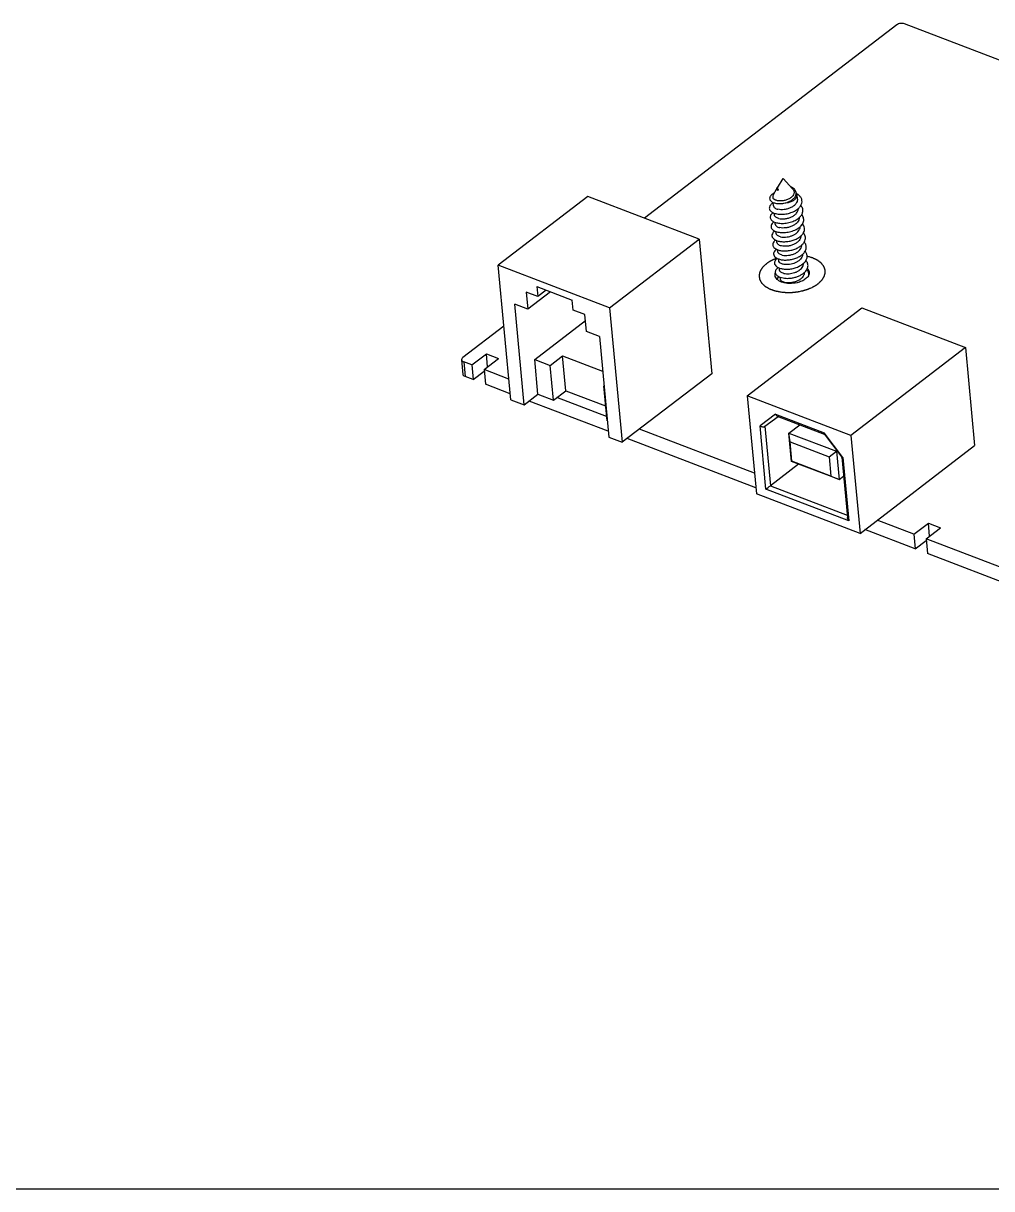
# Model space of a CAD drawing. Header units: millimetres. Extents: x 0 to 420, y 0 to 297.
# Drawn here: x 146.2 to 189.9, y 0 to 52.6 of the extents above; entities that cross this region are included whole.
import ezdxf

# ---------------------------------------------------------------- set-up
doc = ezdxf.new("R2010")
doc.units = ezdxf.units.MM
doc.header["$LTSCALE"] = 23.1
doc.layers.get('0').update_dxf_attribs({"linetype": 'CONTINUOUS'})
doc.layers.add('02___PRT_ALL_AXES', color=7, linetype='CONTINUOUS')

msp = doc.modelspace()

# ---------------------------------------------------------------- linework, layer by layer
at = {"color": 7, "linetype": 'Continuous'}
for p, q in [((185.641, 52.564), (174.255, 43.831)), ((192.323, 50.182), (185.991, 52.609)), ((171.693, 44.812), (167.652, 41.712)), ((176.72, 42.886), (171.693, 44.812)), ((180.3, 45.13), (180.268, 45.101)), ((180.268, 45.101), (180.286, 45.097)), ((180.286, 45.097), (180.3, 45.13)), ((172.678, 39.786), (176.72, 42.886)), ((176.72, 42.886), (177.288, 36.81)), ((168.219, 35.636), (167.652, 41.712)), ((172.678, 39.786), (167.652, 41.712)), ((180.324, 41.187), (180.323, 41.186)), ((169.395, 40.745), (169.438, 40.29)), ((169.395, 40.745), (170.993, 40.133)), ((169.819, 40.583), (169.438, 40.29)), ((168.912, 40.492), (168.983, 39.727)), ((169.438, 40.29), (168.912, 40.492)), ((170.005, 40.511), (168.983, 39.727)), ((171.035, 39.678), (170.993, 40.133)), ((168.823, 35.405), (168.398, 39.951)), ((168.983, 39.727), (168.398, 39.951)), ((171.561, 39.476), (171.035, 39.678)), ((171.633, 38.712), (171.561, 39.476)), ((172.678, 39.786), (173.246, 33.71)), ((178.892, 35.81), (184.066, 39.779)), ((184.066, 39.779), (188.742, 37.987)), ((167.908, 38.962), (166.054, 37.539)), ((169.298, 37.453), (171.586, 39.208)), ((172.217, 38.488), (171.633, 38.712)), ((172.217, 38.488), (172.642, 33.941)), ((188.742, 37.987), (183.569, 34.018)), ((188.742, 37.987), (189.155, 33.564)), ((166, 37.441), (166.061, 36.78)), ((166.463, 37.203), (167.116, 37.704)), ((167.009, 36.994), (167.662, 37.495)), ((167.171, 37.119), (167.116, 37.704)), ((167.116, 37.704), (167.662, 37.495)), ((169.445, 35.882), (169.298, 37.453)), ((169.298, 37.453), (170, 37.184)), ((170, 37.184), (170.559, 37.613)), ((170.706, 36.042), (170.559, 37.613)), ((170.559, 37.613), (172.364, 36.922)), ((166.093, 37.345), (166.155, 36.684)), ((166.463, 37.203), (166.093, 37.345)), ((166.463, 37.203), (166.525, 36.542)), ((166.525, 36.542), (167.016, 36.919)), ((167.009, 36.994), (167.071, 36.333)), ((168.132, 36.564), (167.009, 36.994)), ((170.146, 35.613), (170, 37.184)), ((166.525, 36.542), (166.155, 36.684)), ((168.194, 35.902), (167.071, 36.333)), ((177.288, 36.81), (173.246, 33.71)), ((168.823, 35.405), (169.445, 35.882)), ((169.445, 35.882), (170.146, 35.613)), ((170.146, 35.613), (170.706, 36.042)), ((170.706, 36.042), (172.5, 35.355)), ((172.425, 36.265), (172.416, 36.258)), ((172.562, 34.687), (172.416, 36.258)), ((172.426, 36.254), (172.416, 36.258)), ((178.892, 35.81), (179.305, 31.388)), ((183.569, 34.018), (178.892, 35.81)), ((168.219, 35.636), (168.823, 35.405)), ((172.617, 34.207), (169.046, 35.576)), ((172.545, 34.873), (170.302, 35.732)), ((180.163, 34.98), (179.469, 34.459)), ((179.684, 34.434), (180.28, 34.882)), ((180.163, 34.98), (182.364, 34.137)), ((180.239, 34.898), (182.36, 34.085)), ((172.562, 34.687), (172.573, 34.683)), ((179.219, 32.315), (174.023, 34.306)), ((179.737, 31.597), (179.469, 34.459)), ((179.684, 34.434), (179.935, 31.748)), ((180.77, 34.129), (181.262, 34.506)), ((172.642, 33.941), (173.246, 33.71)), ((179.281, 31.654), (173.469, 33.881)), ((180.89, 32.847), (180.77, 34.129)), ((180.829, 33.728), (180.77, 34.129)), ((180.77, 34.129), (182.914, 33.307)), ((180.91, 32.86), (180.829, 33.728)), ((180.829, 33.728), (182.583, 33.056)), ((182.361, 34.087), (183.161, 33.036)), ((183.21, 33.025), (182.364, 34.137)), ((183.569, 34.018), (183.982, 29.596)), ((182.583, 33.056), (182.914, 33.307)), ((182.914, 33.307), (182.94, 33.327)), ((182.914, 33.307), (183.033, 32.026)), ((183.982, 29.596), (189.155, 33.564)), ((181.209, 32.725), (179.935, 31.748)), ((180.91, 32.86), (180.89, 32.847)), ((183.033, 32.026), (180.89, 32.847)), ((182.664, 32.188), (180.91, 32.86)), ((182.583, 33.056), (182.664, 32.188)), ((183.159, 33.036), (183.413, 30.313)), ((183.21, 33.025), (183.478, 30.164)), ((182.664, 32.188), (183.033, 32.026)), ((183.033, 32.026), (183.238, 32.183)), ((183.478, 30.164), (179.737, 31.597)), ((179.935, 31.748), (183.403, 30.419)), ((183.982, 29.596), (179.305, 31.388)), ((186.415, 29.557), (184.759, 30.192)), ((186.415, 29.557), (187.068, 30.058)), ((187.068, 30.058), (187.613, 29.849)), ((187.123, 29.473), (187.068, 30.058)), ((186.477, 28.896), (184.205, 29.767)), ((186.415, 29.557), (186.477, 28.896)), ((186.961, 29.348), (187.613, 29.849)), ((186.477, 28.896), (186.968, 29.273)), ((193.76, 26.742), (186.961, 29.348)), ((186.961, 29.348), (187.022, 28.687)), ((193.822, 26.081), (187.022, 28.687)), ((0, 0), (420, 0))]:
    msp.add_line(p, q, dxfattribs=at)
for centre, radius, start, end in [((180.856, 44.952), 0.244, 11.0482, 11.3198), ((180.856, 44.952), 0.243, 6.3771, 11.0484), ((180.348, 45.571), 1.08, 283.2541, 283.4699), ((180.527, 45.497), 0.975, 275.7142, 282.622), ((180.536, 45.456), 0.933, 282.6796, 282.9798), ((180.759, 44.392), 0.716, 311.256, 312.2068), ((181.042, 43.393), 0.445, 329.8068, 331.6124), ((181.072, 42.985), 0.455, 329.4252, 330.3192), ((181.122, 42.455), 0.454, 40.6304, 41.1265), ((180.878, 43.148), 0.71, 311.6318, 312.216), ((181.09, 41.805), 0.34, 333.4294, 333.8811), ((180.634, 40.769), 0.521, 126.3112, 126.5149), ((180.989, 41.914), 0.718, 310.8561, 312.2047), ((161.02, 56.463), 31.123, 306.97, 307.429)]:
    msp.add_arc(centre, radius, start, end, dxfattribs=at)
for points, knots in [([(185.991, 52.609), (185.934, 52.631), (185.808, 52.638), (185.688, 52.6), (185.641, 52.564)], [0, 0, 0, 0, 0.508124, 1, 1, 1, 1]), ([(180.123, 44.983), (180.078, 44.961), (180.015, 44.923), (179.951, 44.859), (179.919, 44.81), (179.902, 44.76), (179.901, 44.71), (179.916, 44.662), (179.948, 44.617), (179.994, 44.578), (180.053, 44.545), (180.125, 44.519), (180.238, 44.494), (180.398, 44.486), (180.529, 44.504), (180.596, 44.52)], [0, 0, 0, 0, 0.130985, 0.186643, 0.236071, 0.280567, 0.322428, 0.364704, 0.41043, 0.461866, 0.520268, 0.586024, 0.658859, 0.822079, 1, 1, 1, 1]), ([(180.073, 44.903), (180.062, 44.884), (180.044, 44.844), (180.04, 44.801), (180.042, 44.78)], [0, 0, 0, 0, 0.519197, 1, 1, 1, 1]), ([(180.042, 44.78), (180.042, 44.776), (180.044, 44.76), (180.049, 44.744), (180.053, 44.732)], [0, 0, 0, 0, 0.248291, 1, 1, 1, 1]), ([(180.289, 45.252), (180.274, 45.244), (180.254, 45.231), (180.232, 45.211), (180.217, 45.192), (180.209, 45.171), (180.212, 45.15), (180.216, 45.141), (180.218, 45.137)], [0, 0, 0, 0, 0.329191, 0.46925, 0.59357, 0.803391, 0.900226, 1, 1, 1, 1]), ([(180.218, 45.137), (180.221, 45.133), (180.234, 45.117), (180.253, 45.106), (180.268, 45.101)], [0, 0, 0, 0, 0.213725, 1, 1, 1, 1]), ([(180.3, 45.13), (180.29, 45.134), (180.274, 45.143), (180.259, 45.16), (180.254, 45.175), (180.254, 45.191), (180.258, 45.202), (180.263, 45.209)], [0, 0, 0, 0, 0.304722, 0.547246, 0.65618, 0.764316, 1, 1, 1, 1]), ([(180.94, 45.154), (180.953, 45.139), (180.977, 45.108), (180.999, 45.055), (181.007, 44.999), (180.997, 44.923), (180.956, 44.85), (180.897, 44.788), (180.821, 44.728), (180.707, 44.669), (180.557, 44.625), (180.406, 44.608), (180.307, 44.614), (180.261, 44.623)], [0, 0, 0, 0, 0.055009, 0.106671, 0.156812, 0.207538, 0.316963, 0.378015, 0.443174, 0.582965, 0.728775, 0.870868, 1, 1, 1, 1]), ([(180.741, 44.565), (180.793, 44.586), (180.891, 44.635), (180.994, 44.719), (181.053, 44.797), (181.083, 44.856), (181.099, 44.918), (181.1, 44.959), (181.098, 44.979)], [0, 0, 0, 0, 0.291753, 0.55674, 0.677232, 0.789929, 0.896545, 1, 1, 1, 1]), ([(180.745, 44.547), (180.801, 44.559), (180.905, 44.593), (181.018, 44.661), (181.084, 44.727), (181.117, 44.777), (181.136, 44.83), (181.139, 44.865), (181.137, 44.883)], [0, 0, 0, 0, 0.310603, 0.583273, 0.702159, 0.809471, 0.907408, 1, 1, 1, 1]), ([(181.095, 45), (181.089, 45.025), (181.07, 45.077), (181.017, 45.146), (180.944, 45.204), (180.886, 45.235), (180.854, 45.248)], [0, 0, 0, 0, 0.219237, 0.455339, 0.715282, 1, 1, 1, 1]), ([(181.137, 44.883), (181.135, 44.899), (181.127, 44.934), (181.109, 44.965), (181.098, 44.979)], [0, 0, 0, 0, 0.48616, 1, 1, 1, 1]), ([(181.353, 44.509), (181.363, 44.548), (181.369, 44.631), (181.328, 44.753), (181.242, 44.86), (181.164, 44.916), (181.121, 44.94)], [0, 0, 0, 0, 0.23049, 0.462666, 0.715677, 1, 1, 1, 1]), ([(179.894, 44.337), (179.889, 44.318), (179.884, 44.279), (179.899, 44.221), (179.933, 44.167), (179.985, 44.12), (180.053, 44.08), (180.136, 44.048), (180.232, 44.024), (180.376, 44.006), (180.571, 44.01), (180.804, 44.057), (181.021, 44.143), (181.148, 44.227), (181.201, 44.276)], [0, 0, 0, 0, 0.037325, 0.074368, 0.114165, 0.158969, 0.209971, 0.26748, 0.331176, 0.400303, 0.550281, 0.707283, 0.860302, 1, 1, 1, 1]), ([(180.065, 44.527), (180.043, 44.514), (180.003, 44.486), (179.939, 44.428), (179.904, 44.374), (179.894, 44.337)], [0, 0, 0, 0, 0.293602, 0.557023, 1, 1, 1, 1]), ([(180.261, 44.623), (180.237, 44.627), (180.193, 44.638), (180.119, 44.668), (180.072, 44.703), (180.053, 44.732)], [0, 0, 0, 0, 0.301667, 0.568997, 1, 1, 1, 1]), ([(180.078, 44.388), (180.079, 44.38), (180.083, 44.363), (180.099, 44.329), (180.137, 44.29), (180.201, 44.255), (180.251, 44.239), (180.279, 44.233)], [0, 0, 0, 0, 0.094948, 0.193924, 0.415836, 0.683266, 1, 1, 1, 1]), ([(181.154, 44.697), (181.156, 44.679), (181.155, 44.643), (181.139, 44.569), (181.087, 44.477), (180.99, 44.384), (180.864, 44.308), (180.719, 44.252), (180.566, 44.22), (180.418, 44.212), (180.322, 44.223), (180.279, 44.233)], [0, 0, 0, 0, 0.0483, 0.097897, 0.204631, 0.325235, 0.458774, 0.600406, 0.743041, 0.878733, 1, 1, 1, 1]), ([(180.317, 43.819), (180.36, 43.809), (180.454, 43.799), (180.599, 43.806), (180.749, 43.837), (180.893, 43.89), (181.018, 43.964), (181.117, 44.054), (181.172, 44.143), (181.192, 44.215), (181.194, 44.252), (181.194, 44.269)], [0, 0, 0, 0, 0.120627, 0.255492, 0.397421, 0.538758, 0.672593, 0.794045, 0.901779, 0.951675, 1, 1, 1, 1]), ([(180.6, 44.521), (180.612, 44.523), (180.66, 44.536), (180.706, 44.551), (180.741, 44.565)], [0, 0, 0, 0, 0.251217, 1, 1, 1, 1]), ([(181.201, 44.276), (181.238, 44.309), (181.301, 44.379), (181.342, 44.466), (181.353, 44.509)], [0, 0, 0, 0, 0.529054, 1, 1, 1, 1]), ([(181.389, 44.086), (181.397, 44.114), (181.406, 44.17), (181.397, 44.255), (181.364, 44.336), (181.33, 44.384), (181.31, 44.407)], [0, 0, 0, 0, 0.246703, 0.488645, 0.736624, 1, 1, 1, 1]), ([(179.934, 43.93), (179.929, 43.911), (179.923, 43.873), (179.934, 43.814), (179.966, 43.76), (180.017, 43.712), (180.083, 43.671), (180.165, 43.638), (180.259, 43.613), (180.402, 43.593), (180.596, 43.596), (180.83, 43.64), (181.047, 43.723), (181.176, 43.807), (181.231, 43.854)], [0, 0, 0, 0, 0.037675, 0.074704, 0.114172, 0.158456, 0.208868, 0.265808, 0.329017, 0.397778, 0.547478, 0.704867, 0.858886, 1, 1, 1, 1]), ([(180.055, 44.081), (180.04, 44.07), (179.99, 44.029), (179.948, 43.974), (179.934, 43.93)], [0, 0, 0, 0, 0.285757, 1, 1, 1, 1]), ([(180.317, 43.819), (180.29, 43.826), (180.239, 43.842), (180.176, 43.877), (180.138, 43.915), (180.122, 43.949), (180.118, 43.966), (180.117, 43.975)], [0, 0, 0, 0, 0.316714, 0.584152, 0.806078, 0.905056, 1, 1, 1, 1]), ([(181.232, 43.856), (181.233, 43.838), (181.23, 43.802), (181.21, 43.729), (181.156, 43.641), (181.057, 43.55), (180.931, 43.477), (180.788, 43.423), (180.638, 43.393), (180.492, 43.385), (180.399, 43.396), (180.356, 43.406)], [0, 0, 0, 0, 0.048326, 0.098229, 0.205978, 0.327436, 0.461269, 0.6026, 0.74452, 0.879382, 1, 1, 1, 1]), ([(181.239, 43.862), (181.275, 43.894), (181.336, 43.962), (181.377, 44.045), (181.389, 44.086)], [0, 0, 0, 0, 0.528142, 1, 1, 1, 1]), ([(181.414, 43.634), (181.426, 43.663), (181.443, 43.725), (181.44, 43.822), (181.409, 43.914), (181.371, 43.968), (181.349, 43.994)], [0, 0, 0, 0, 0.251096, 0.492793, 0.738381, 1, 1, 1, 1]), ([(179.985, 43.546), (179.976, 43.527), (179.963, 43.488), (179.965, 43.425), (179.99, 43.367), (180.036, 43.314), (180.1, 43.269), (180.18, 43.232), (180.274, 43.205), (180.421, 43.181), (180.621, 43.181), (180.864, 43.225), (181.09, 43.311), (181.222, 43.399), (181.278, 43.449)], [0, 0, 0, 0, 0.039497, 0.076818, 0.115356, 0.158106, 0.206927, 0.262554, 0.324891, 0.393265, 0.543462, 0.702408, 0.858047, 1, 1, 1, 1]), ([(180.094, 43.668), (180.082, 43.659), (180.039, 43.625), (180.002, 43.581), (179.985, 43.546)], [0, 0, 0, 0, 0.278834, 1, 1, 1, 1]), ([(180.133, 43.255), (180.116, 43.243), (180.086, 43.218), (180.039, 43.166), (180.008, 43.106), (180.001, 43.045), (180.008, 43.002), (180.027, 42.96), (180.046, 42.935), (180.056, 42.923)], [0, 0, 0, 0, 0.155816, 0.297213, 0.541994, 0.653355, 0.763357, 0.877361, 1, 1, 1, 1]), ([(180.156, 43.562), (180.156, 43.553), (180.16, 43.536), (180.176, 43.502), (180.214, 43.464), (180.278, 43.428), (180.328, 43.413), (180.356, 43.406)], [0, 0, 0, 0, 0.094948, 0.193924, 0.415836, 0.683266, 1, 1, 1, 1]), ([(180.395, 42.993), (180.43, 42.985), (180.506, 42.974), (180.626, 42.975), (180.752, 42.993), (180.877, 43.027), (180.994, 43.077), (181.125, 43.157), (181.206, 43.241), (181.238, 43.304)], [0, 0, 0, 0, 0.114788, 0.241893, 0.376685, 0.514022, 0.648858, 0.776792, 1, 1, 1, 1]), ([(181.271, 43.443), (181.272, 43.419), (181.267, 43.371), (181.249, 43.326), (181.238, 43.304)], [0, 0, 0, 0, 0.487375, 1, 1, 1, 1]), ([(181.278, 43.449), (181.293, 43.463), (181.348, 43.517), (181.392, 43.582), (181.414, 43.634)], [0, 0, 0, 0, 0.268894, 1, 1, 1, 1]), ([(181.316, 43.035), (181.328, 43.046), (181.369, 43.086), (181.406, 43.132), (181.427, 43.169)], [0, 0, 0, 0, 0.26356, 1, 1, 1, 1]), ([(181.434, 43.181), (181.451, 43.213), (181.478, 43.281), (181.483, 43.388), (181.453, 43.492), (181.412, 43.553), (181.387, 43.58)], [0, 0, 0, 0, 0.256213, 0.497913, 0.740773, 1, 1, 1, 1]), ([(181.468, 42.759), (181.486, 42.792), (181.515, 42.86), (181.523, 42.971), (181.492, 43.077), (181.451, 43.139), (181.426, 43.167)], [0, 0, 0, 0, 0.257434, 0.499181, 0.74138, 1, 1, 1, 1]), ([(180.171, 42.842), (180.155, 42.83), (180.126, 42.805), (180.079, 42.754), (180.048, 42.696), (180.04, 42.636), (180.046, 42.593), (180.062, 42.552), (180.08, 42.527), (180.09, 42.516)], [0, 0, 0, 0, 0.155972, 0.29779, 0.543844, 0.655599, 0.765521, 0.878792, 1, 1, 1, 1]), ([(180.056, 42.923), (180.083, 42.894), (180.135, 42.857), (180.214, 42.822), (180.313, 42.79), (180.454, 42.768), (180.636, 42.768), (180.825, 42.796), (181.009, 42.849), (181.176, 42.928), (181.274, 42.997), (181.316, 43.035)], [0, 0, 0, 0, 0.08676, 0.137324, 0.192568, 0.315506, 0.451276, 0.593888, 0.736808, 0.873836, 1, 1, 1, 1]), ([(180.395, 42.993), (180.367, 42.999), (180.317, 43.015), (180.253, 43.05), (180.215, 43.089), (180.199, 43.123), (180.195, 43.14), (180.194, 43.148)], [0, 0, 0, 0, 0.316721, 0.58415, 0.806074, 0.905053, 1, 1, 1, 1]), ([(180.433, 42.579), (180.405, 42.586), (180.355, 42.602), (180.291, 42.637), (180.254, 42.676), (180.237, 42.709), (180.234, 42.727), (180.233, 42.735)], [0, 0, 0, 0, 0.316725, 0.584166, 0.806085, 0.905057, 1, 1, 1, 1]), ([(181.31, 43.029), (181.31, 43.012), (181.308, 42.976), (181.287, 42.903), (181.233, 42.814), (181.134, 42.724), (181.009, 42.65), (180.865, 42.597), (180.715, 42.566), (180.569, 42.559), (180.476, 42.569), (180.433, 42.579)], [0, 0, 0, 0, 0.048326, 0.098223, 0.205958, 0.327402, 0.461237, 0.602578, 0.744507, 0.879374, 1, 1, 1, 1]), ([(181.355, 42.622), (181.366, 42.632), (181.407, 42.672), (181.443, 42.717), (181.464, 42.753)], [0, 0, 0, 0, 0.263295, 1, 1, 1, 1]), ([(181.394, 42.209), (181.416, 42.229), (181.456, 42.27), (181.504, 42.337), (181.538, 42.408), (181.556, 42.48), (181.558, 42.552), (181.544, 42.623), (181.513, 42.691), (181.484, 42.731), (181.467, 42.751)], [0, 0, 0, 0, 0.14432, 0.279014, 0.405016, 0.52432, 0.63991, 0.7554, 0.87442, 1, 1, 1, 1]), ([(180.21, 42.428), (180.18, 42.406), (180.129, 42.36), (180.087, 42.286), (180.079, 42.227), (180.083, 42.185), (180.098, 42.144), (180.114, 42.12), (180.124, 42.108)], [0, 0, 0, 0, 0.297807, 0.545277, 0.657508, 0.767449, 0.880101, 1, 1, 1, 1]), ([(180.09, 42.516), (180.115, 42.486), (180.166, 42.448), (180.244, 42.412), (180.342, 42.379), (180.482, 42.356), (180.664, 42.354), (180.854, 42.38), (181.039, 42.433), (181.208, 42.51), (181.307, 42.579), (181.35, 42.617)], [0, 0, 0, 0, 0.085774, 0.135857, 0.190681, 0.313035, 0.448638, 0.591493, 0.735008, 0.872878, 1, 1, 1, 1]), ([(180.124, 42.108), (180.148, 42.078), (180.198, 42.039), (180.276, 42.001), (180.374, 41.967), (180.516, 41.942), (180.7, 41.941), (180.892, 41.967), (181.08, 42.02), (181.251, 42.099), (181.351, 42.17), (181.394, 42.209)], [0, 0, 0, 0, 0.084926, 0.134677, 0.18927, 0.311496, 0.447361, 0.5907, 0.734709, 0.872884, 1, 1, 1, 1]), ([(180.472, 42.166), (180.444, 42.173), (180.394, 42.188), (180.33, 42.224), (180.292, 42.262), (180.276, 42.296), (180.272, 42.313), (180.271, 42.322)], [0, 0, 0, 0, 0.316727, 0.584158, 0.806077, 0.905053, 1, 1, 1, 1]), ([(180.472, 42.166), (180.515, 42.156), (180.608, 42.145), (180.753, 42.153), (180.904, 42.183), (181.047, 42.237), (181.173, 42.31), (181.271, 42.401), (181.326, 42.489), (181.346, 42.562), (181.349, 42.598), (181.348, 42.616)], [0, 0, 0, 0, 0.12062, 0.255475, 0.397395, 0.538729, 0.672568, 0.794029, 0.901774, 0.951674, 1, 1, 1, 1]), ([(181.387, 42.203), (181.388, 42.18), (181.383, 42.132), (181.366, 42.088), (181.355, 42.066)], [0, 0, 0, 0, 0.487669, 1, 1, 1, 1]), ([(181.432, 41.795), (181.472, 41.831), (181.539, 41.907), (181.589, 42.022), (181.598, 42.114), (181.59, 42.18), (181.568, 42.244), (181.546, 42.284), (181.532, 42.303)], [0, 0, 0, 0, 0.280519, 0.528354, 0.645081, 0.760499, 0.877829, 1, 1, 1, 1]), ([(181.532, 42.303), (181.53, 42.306), (181.521, 42.319), (181.511, 42.331), (181.503, 42.34)], [0, 0, 0, 0, 0.246428, 1, 1, 1, 1]), ([(180.249, 42.015), (180.221, 41.995), (180.173, 41.952), (180.132, 41.886), (180.119, 41.832), (180.118, 41.793), (180.127, 41.756), (180.138, 41.732), (180.144, 41.721)], [0, 0, 0, 0, 0.299269, 0.551577, 0.66558, 0.775592, 0.885751, 1, 1, 1, 1]), ([(180.144, 41.721), (180.164, 41.688), (180.209, 41.645), (180.282, 41.602), (180.379, 41.563), (180.521, 41.532), (180.71, 41.525), (180.909, 41.548), (181.105, 41.601), (181.283, 41.682), (181.387, 41.755), (181.432, 41.795)], [0, 0, 0, 0, 0.081124, 0.129042, 0.18212, 0.302594, 0.438532, 0.583428, 0.729872, 0.870673, 1, 1, 1, 1]), ([(180.287, 41.602), (180.266, 41.586), (180.229, 41.554), (180.185, 41.499), (180.16, 41.441), (180.155, 41.382), (180.17, 41.325), (180.205, 41.272), (180.257, 41.226), (180.299, 41.201), (180.322, 41.19)], [0, 0, 0, 0, 0.148051, 0.278356, 0.394039, 0.501144, 0.608051, 0.723201, 0.852769, 1, 1, 1, 1]), ([(180.328, 41.858), (180.325, 41.862), (180.316, 41.878), (180.311, 41.895), (180.31, 41.908)], [0, 0, 0, 0, 0.260075, 1, 1, 1, 1]), ([(180.51, 41.753), (180.489, 41.758), (180.45, 41.769), (180.385, 41.799), (180.344, 41.832), (180.328, 41.858)], [0, 0, 0, 0, 0.300577, 0.567298, 1, 1, 1, 1]), ([(181.355, 42.066), (181.323, 42.003), (181.243, 41.919), (181.111, 41.838), (180.994, 41.788), (180.869, 41.753), (180.743, 41.735), (180.623, 41.734), (180.546, 41.745), (180.51, 41.753)], [0, 0, 0, 0, 0.222882, 0.350757, 0.485613, 0.623022, 0.757917, 0.885132, 1, 1, 1, 1]), ([(180.549, 41.34), (180.585, 41.331), (180.661, 41.321), (180.781, 41.322), (180.908, 41.34), (181.033, 41.374), (181.15, 41.425), (181.282, 41.506), (181.362, 41.59), (181.394, 41.653)], [0, 0, 0, 0, 0.11489, 0.242134, 0.377062, 0.514491, 0.649342, 0.777194, 1, 1, 1, 1]), ([(181.395, 41.656), (181.406, 41.677), (181.422, 41.72), (181.426, 41.767), (181.425, 41.79)], [0, 0, 0, 0, 0.511897, 1, 1, 1, 1]), ([(181.471, 41.382), (181.493, 41.402), (181.533, 41.444), (181.582, 41.512), (181.616, 41.583), (181.634, 41.655), (181.635, 41.728), (181.62, 41.799), (181.589, 41.867), (181.559, 41.908), (181.542, 41.927)], [0, 0, 0, 0, 0.144256, 0.27883, 0.404677, 0.523837, 0.639347, 0.754875, 0.874082, 1, 1, 1, 1]), ([(180.146, 41.249), (180.143, 41.277), (180.146, 41.316), (180.158, 41.353), (180.161, 41.362)], [0, 0, 0, 0, 0.741472, 1, 1, 1, 1]), ([(181.521, 41.089), (181.469, 41.049), (181.346, 40.98), (181.102, 40.901), (180.802, 40.871), (180.528, 40.91), (180.345, 40.987), (180.241, 41.06), (180.17, 41.147), (180.149, 41.216), (180.146, 41.249)], [0, 0, 0, 0, 0.12598, 0.267061, 0.489054, 0.696826, 0.787623, 0.867325, 0.936843, 1, 1, 1, 1]), ([(180.323, 41.186), (180.313, 41.179), (180.276, 41.149), (180.244, 41.113), (180.226, 41.084)], [0, 0, 0, 0, 0.273995, 1, 1, 1, 1]), ([(180.322, 41.19), (180.359, 41.172), (180.442, 41.143), (180.579, 41.119), (180.73, 41.113), (180.889, 41.127), (181.048, 41.16), (181.201, 41.212), (181.34, 41.281), (181.422, 41.34), (181.458, 41.371)], [0, 0, 0, 0, 0.101885, 0.217711, 0.344547, 0.478499, 0.6152, 0.750241, 0.879581, 1, 1, 1, 1]), ([(180.549, 41.34), (180.521, 41.346), (180.471, 41.362), (180.407, 41.397), (180.369, 41.436), (180.353, 41.47), (180.349, 41.487), (180.349, 41.495)], [0, 0, 0, 0, 0.316739, 0.584178, 0.806086, 0.905055, 1, 1, 1, 1]), ([(180.588, 40.926), (180.56, 40.933), (180.51, 40.948), (180.446, 40.984), (180.408, 41.022), (180.392, 41.056), (180.388, 41.073), (180.387, 41.082)], [0, 0, 0, 0, 0.316717, 0.58415, 0.806074, 0.905054, 1, 1, 1, 1]), ([(181.464, 41.376), (181.465, 41.358), (181.462, 41.322), (181.442, 41.249), (181.387, 41.161), (181.289, 41.071), (181.163, 40.997), (181.02, 40.943), (180.869, 40.913), (180.724, 40.905), (180.63, 40.916), (180.588, 40.926)], [0, 0, 0, 0, 0.048324, 0.09822, 0.205949, 0.327396, 0.461238, 0.602579, 0.744503, 0.879372, 1, 1, 1, 1]), ([(181.672, 41.277), (181.666, 41.26), (181.63, 41.187), (181.571, 41.127), (181.521, 41.089)], [0, 0, 0, 0, 0.22592, 1, 1, 1, 1]), ([(181.672, 41.277), (181.673, 41.298), (181.67, 41.34), (181.646, 41.424), (181.61, 41.48), (181.58, 41.514)], [0, 0, 0, 0, 0.241217, 0.484968, 1, 1, 1, 1]), ([(181.605, 41.562), (181.617, 41.55), (181.658, 41.501), (181.685, 41.439), (181.689, 41.392)], [0, 0, 0, 0, 0.269902, 1, 1, 1, 1]), ([(181.689, 41.392), (181.692, 41.364), (181.688, 41.324), (181.676, 41.287), (181.672, 41.277)], [0, 0, 0, 0, 0.741218, 1, 1, 1, 1]), ([(166.054, 37.539), (166.045, 37.532), (166.017, 37.507), (165.997, 37.468), (166, 37.441)], [0, 0, 0, 0, 0.293824, 1, 1, 1, 1]), ([(166, 37.441), (166.002, 37.421), (166.027, 37.377), (166.069, 37.355), (166.093, 37.345)], [0, 0, 0, 0, 0.439933, 1, 1, 1, 1]), ([(166.155, 36.684), (166.131, 36.693), (166.088, 36.716), (166.063, 36.759), (166.062, 36.78)], [0, 0, 0, 0, 0.560067, 1, 1, 1, 1]), ([(180.163, 34.98), (180.167, 34.971), (180.184, 34.937), (180.213, 34.908), (180.239, 34.898)], [0, 0, 0, 0, 0.275098, 1, 1, 1, 1]), ([(179.469, 34.459), (179.485, 34.447), (179.52, 34.426), (179.593, 34.405), (179.655, 34.412), (179.684, 34.434)], [0, 0, 0, 0, 0.263021, 0.530046, 1, 1, 1, 1]), ([(182.358, 34.111), (182.357, 34.109), (182.357, 34.101), (182.358, 34.091), (182.362, 34.087)], [0, 0, 0, 0, 0.308348, 1, 1, 1, 1]), ([(182.364, 34.137), (182.363, 34.135), (182.361, 34.126), (182.359, 34.118), (182.358, 34.111)], [0, 0, 0, 0, 0.276345, 1, 1, 1, 1]), ([(183.184, 33.026), (183.181, 33.027), (183.173, 33.028), (183.164, 33.032), (183.161, 33.037)], [0, 0, 0, 0, 0.306285, 1, 1, 1, 1]), ([(183.21, 33.025), (183.208, 33.025), (183.199, 33.025), (183.19, 33.025), (183.184, 33.026)], [0, 0, 0, 0, 0.275852, 1, 1, 1, 1]), ([(183.478, 30.164), (183.461, 30.186), (183.432, 30.233), (183.415, 30.287), (183.413, 30.314)], [0, 0, 0, 0, 0.509598, 1, 1, 1, 1])]:
    msp.add_open_spline(points, degree=3, knots=knots, dxfattribs=at)
at = {"color": 4, "linetype": 'Continuous'}
for points, knots in [([(182.086, 40.872), (182.101, 40.886), (182.131, 40.914), (182.168, 40.949), (182.194, 40.973), (182.209, 40.987), (182.22, 40.997), (182.23, 41.006), (182.237, 41.012), (182.242, 41.017), (182.246, 41.02), (182.248, 41.024), (182.252, 41.031), (182.261, 41.044), (182.274, 41.062), (182.289, 41.085), (182.304, 41.107), (182.317, 41.126), (182.327, 41.14), (182.335, 41.152), (182.341, 41.161), (182.346, 41.168), (182.349, 41.173), (182.352, 41.177), (182.354, 41.18), (182.355, 41.183), (182.356, 41.186), (182.357, 41.191), (182.361, 41.203), (182.367, 41.221), (182.375, 41.244), (182.382, 41.268), (182.389, 41.287), (182.394, 41.303), (182.397, 41.315), (182.401, 41.327), (182.404, 41.335), (182.406, 41.341), (182.407, 41.344), (182.407, 41.346), (182.408, 41.348), (182.407, 41.351), (182.407, 41.356), (182.407, 41.363), (182.407, 41.373), (182.406, 41.388), (182.406, 41.407), (182.405, 41.43), (182.405, 41.453), (182.404, 41.473), (182.404, 41.488), (182.404, 41.497), (182.403, 41.505), (182.403, 41.51), (182.402, 41.514), (182.4, 41.517), (182.398, 41.524), (182.394, 41.533), (182.388, 41.548), (182.381, 41.567), (182.372, 41.589), (182.363, 41.611), (182.356, 41.63), (182.35, 41.645), (182.347, 41.654), (182.344, 41.661), (182.343, 41.664), (182.341, 41.668), (182.338, 41.672), (182.332, 41.679), (182.326, 41.687), (182.315, 41.701), (182.301, 41.718), (182.285, 41.738), (182.269, 41.758), (182.255, 41.774), (182.244, 41.788), (182.237, 41.796), (182.232, 41.803), (182.228, 41.807), (182.226, 41.81), (182.225, 41.812), (182.223, 41.813), (182.22, 41.815), (182.214, 41.819), (182.205, 41.826), (182.193, 41.835), (182.181, 41.844), (182.166, 41.856), (182.146, 41.87), (182.122, 41.888), (182.098, 41.906), (182.08, 41.919), (182.068, 41.928), (182.063, 41.932), (182.059, 41.935), (182.056, 41.938), (182.049, 41.94), (182.042, 41.944), (182.032, 41.949), (182.02, 41.955), (182.005, 41.962), (181.985, 41.971), (181.961, 41.983), (181.931, 41.997), (181.902, 42.011), (181.877, 42.023), (181.86, 42.031), (181.851, 42.035), (181.846, 42.037), (181.84, 42.039), (181.833, 42.041), (181.821, 42.045), (181.807, 42.049), (181.789, 42.054), (181.766, 42.061), (181.724, 42.073), (181.666, 42.091), (181.619, 42.105), (181.595, 42.112)], [0, 0, 0, 0, 0.03125, 0.0625, 0.078125, 0.085938, 0.09375, 0.101562, 0.105469, 0.109375, 0.111328, 0.113281, 0.117188, 0.125, 0.140625, 0.15625, 0.171875, 0.1875, 0.195312, 0.203125, 0.210938, 0.214844, 0.21875, 0.220703, 0.222656, 0.224609, 0.226562, 0.230469, 0.234375, 0.25, 0.265625, 0.28125, 0.296875, 0.304688, 0.3125, 0.320312, 0.328125, 0.330078, 0.332031, 0.333008, 0.333984, 0.335938, 0.339844, 0.34375, 0.351562, 0.359375, 0.375, 0.390625, 0.40625, 0.421875, 0.429688, 0.4375, 0.441406, 0.445312, 0.447266, 0.449219, 0.453125, 0.460938, 0.46875, 0.484375, 0.5, 0.515625, 0.53125, 0.539062, 0.546875, 0.550781, 0.552734, 0.554688, 0.558594, 0.5625, 0.570312, 0.578125, 0.59375, 0.609375, 0.625, 0.640625, 0.648438, 0.65625, 0.660156, 0.664062, 0.666016, 0.666992, 0.667969, 0.669922, 0.671875, 0.679688, 0.6875, 0.695312, 0.703125, 0.71875, 0.734375, 0.75, 0.765625, 0.769531, 0.773438, 0.775391, 0.777344, 0.78125, 0.785156, 0.789062, 0.796875, 0.804688, 0.8125, 0.828125, 0.84375, 0.859375, 0.875, 0.882812, 0.886719, 0.888672, 0.890625, 0.894531, 0.898438, 0.90625, 0.914062, 0.921875, 0.9375, 0.96875, 1, 1, 1, 1]), ([(179.748, 41.768), (179.732, 41.753), (179.7, 41.723), (179.66, 41.685), (179.632, 41.659), (179.616, 41.644), (179.604, 41.632), (179.594, 41.623), (179.586, 41.615), (179.581, 41.611), (179.577, 41.607), (179.575, 41.603), (179.57, 41.596), (179.564, 41.585), (179.556, 41.573), (179.546, 41.557), (179.533, 41.536), (179.517, 41.512), (179.504, 41.491), (179.494, 41.475), (179.486, 41.463), (179.48, 41.453), (179.475, 41.444), (179.471, 41.439), (179.469, 41.435), (179.467, 41.432), (179.466, 41.429), (179.465, 41.425), (179.464, 41.419), (179.461, 41.407), (179.456, 41.387), (179.45, 41.362), (179.443, 41.336), (179.438, 41.315), (179.434, 41.298), (179.431, 41.285), (179.428, 41.272), (179.425, 41.262), (179.424, 41.256), (179.423, 41.253), (179.422, 41.251), (179.423, 41.249), (179.423, 41.245), (179.424, 41.24), (179.425, 41.232), (179.426, 41.222), (179.429, 41.205), (179.431, 41.185), (179.435, 41.16), (179.438, 41.139), (179.44, 41.123), (179.441, 41.11), (179.443, 41.098), (179.445, 41.087), (179.446, 41.079), (179.446, 41.074), (179.449, 41.07), (179.451, 41.066), (179.453, 41.062), (179.457, 41.056), (179.461, 41.048), (179.468, 41.034), (179.479, 41.015), (179.492, 40.992), (179.504, 40.969), (179.515, 40.949), (179.522, 40.936), (179.526, 40.928), (179.53, 40.922), (179.532, 40.917), (179.534, 40.914), (179.536, 40.91), (179.541, 40.905), (179.548, 40.898), (179.557, 40.89), (179.568, 40.879), (179.579, 40.869), (179.594, 40.855), (179.612, 40.837), (179.634, 40.816), (179.652, 40.799), (179.667, 40.785), (179.676, 40.776), (179.683, 40.769), (179.688, 40.765), (179.691, 40.762), (179.693, 40.76), (179.696, 40.759), (179.699, 40.757), (179.706, 40.753), (179.717, 40.746), (179.732, 40.738), (179.746, 40.729), (179.766, 40.718), (179.79, 40.704), (179.82, 40.687), (179.849, 40.67), (179.871, 40.657), (179.886, 40.649), (179.892, 40.645), (179.897, 40.642), (179.9, 40.64), (179.905, 40.638), (179.911, 40.636), (179.918, 40.634), (179.93, 40.63), (179.945, 40.624), (179.963, 40.618), (179.987, 40.609), (180.017, 40.599), (180.053, 40.586), (180.089, 40.574), (180.119, 40.563), (180.139, 40.556), (180.15, 40.552), (180.156, 40.55), (180.163, 40.548), (180.171, 40.547), (180.185, 40.544), (180.202, 40.541), (180.223, 40.537), (180.251, 40.532), (180.299, 40.523), (180.368, 40.509), (180.423, 40.499), (180.451, 40.494)], [0, 0, 0, 0, 0.03125, 0.0625, 0.078125, 0.085938, 0.09375, 0.101562, 0.105469, 0.109375, 0.111328, 0.113281, 0.117188, 0.125, 0.132812, 0.140625, 0.15625, 0.171875, 0.1875, 0.195312, 0.203125, 0.210938, 0.214844, 0.21875, 0.220703, 0.222656, 0.224609, 0.226562, 0.230469, 0.234375, 0.25, 0.265625, 0.28125, 0.296875, 0.304688, 0.3125, 0.320312, 0.328125, 0.330078, 0.332031, 0.333008, 0.333984, 0.335938, 0.339844, 0.34375, 0.351562, 0.359375, 0.375, 0.390625, 0.40625, 0.414062, 0.421875, 0.429688, 0.4375, 0.441406, 0.445312, 0.447266, 0.449219, 0.453125, 0.457031, 0.460938, 0.46875, 0.484375, 0.5, 0.515625, 0.53125, 0.539062, 0.542969, 0.546875, 0.550781, 0.552734, 0.554688, 0.558594, 0.5625, 0.570312, 0.578125, 0.585938, 0.59375, 0.609375, 0.625, 0.640625, 0.648438, 0.65625, 0.660156, 0.664062, 0.666016, 0.666992, 0.667969, 0.669922, 0.671875, 0.679688, 0.6875, 0.695312, 0.703125, 0.71875, 0.734375, 0.75, 0.765625, 0.769531, 0.773438, 0.775391, 0.777344, 0.779297, 0.78125, 0.785156, 0.789062, 0.796875, 0.804688, 0.8125, 0.828125, 0.84375, 0.859375, 0.875, 0.882812, 0.886719, 0.888672, 0.890625, 0.894531, 0.898438, 0.90625, 0.914062, 0.921875, 0.9375, 0.96875, 1, 1, 1, 1]), ([(180.12, 41.979), (180.112, 41.975), (180.096, 41.968), (180.075, 41.959), (180.059, 41.952), (180.042, 41.944), (180.021, 41.934), (180, 41.924), (179.984, 41.916), (179.968, 41.907), (179.952, 41.899), (179.936, 41.89), (179.924, 41.884), (179.913, 41.877), (179.897, 41.868), (179.882, 41.859), (179.867, 41.85), (179.852, 41.841), (179.834, 41.829), (179.816, 41.817), (179.802, 41.808), (179.788, 41.797), (179.77, 41.784), (179.755, 41.774), (179.748, 41.768)], [0, 0, 0, 0, 0.0625, 0.125, 0.15625, 0.1875, 0.25, 0.3125, 0.34375, 0.375, 0.4375, 0.46875, 0.5, 0.53125, 0.5625, 0.625, 0.65625, 0.6875, 0.75, 0.8125, 0.84375, 0.875, 0.9375, 1, 1, 1, 1]), ([(180.229, 42.021), (180.227, 42.02), (180.223, 42.019), (180.219, 42.017), (180.216, 42.016), (180.213, 42.015), (180.209, 42.014), (180.202, 42.011), (180.192, 42.007), (180.178, 42.002), (180.165, 41.997), (180.155, 41.993), (180.148, 41.99), (180.144, 41.989), (180.141, 41.987), (180.135, 41.985), (180.128, 41.982), (180.123, 41.98), (180.12, 41.979)], [0, 0, 0, 0, 0.0625, 0.125, 0.15625, 0.1875, 0.21875, 0.25, 0.375, 0.5, 0.625, 0.75, 0.78125, 0.8125, 0.84375, 0.875, 0.9375, 1, 1, 1, 1]), ([(180.451, 40.494), (180.48, 40.492), (180.523, 40.489), (180.582, 40.484), (180.618, 40.482), (180.647, 40.48), (180.665, 40.478), (180.678, 40.477), (180.686, 40.477), (180.693, 40.477), (180.702, 40.477), (180.725, 40.478), (180.758, 40.479), (180.803, 40.48), (180.848, 40.481), (180.882, 40.481), (180.904, 40.482), (180.914, 40.482), (180.921, 40.482), (180.928, 40.483), (180.942, 40.484), (180.96, 40.486), (180.99, 40.49), (181.027, 40.494), (181.065, 40.498), (181.095, 40.501), (181.117, 40.504), (181.136, 40.506), (181.151, 40.508), (181.162, 40.509), (181.173, 40.511), (181.187, 40.514), (181.213, 40.519), (181.264, 40.53), (181.315, 40.54), (181.358, 40.549), (181.376, 40.553), (181.389, 40.555), (181.396, 40.557), (181.403, 40.559), (181.412, 40.562), (181.433, 40.568), (181.464, 40.577), (181.505, 40.59), (181.546, 40.602), (181.577, 40.612), (181.598, 40.618), (181.606, 40.621), (181.613, 40.623), (181.62, 40.625), (181.631, 40.63), (181.647, 40.637), (181.672, 40.647), (181.704, 40.661), (181.754, 40.682), (181.792, 40.698), (181.818, 40.709)], [0, 0, 0, 0, 0.0625, 0.09375, 0.125, 0.140625, 0.15625, 0.164062, 0.167969, 0.171875, 0.179688, 0.1875, 0.21875, 0.25, 0.28125, 0.3125, 0.320312, 0.328125, 0.332031, 0.335938, 0.34375, 0.359375, 0.375, 0.40625, 0.4375, 0.453125, 0.46875, 0.484375, 0.492188, 0.5, 0.507812, 0.515625, 0.53125, 0.5625, 0.625, 0.640625, 0.65625, 0.664062, 0.667969, 0.671875, 0.679688, 0.6875, 0.71875, 0.75, 0.78125, 0.8125, 0.820312, 0.828125, 0.832031, 0.835938, 0.84375, 0.859375, 0.875, 0.90625, 0.9375, 1, 1, 1, 1]), ([(181.818, 40.709), (181.83, 40.715), (181.848, 40.724), (181.873, 40.737), (181.891, 40.746), (181.909, 40.756), (181.926, 40.766), (181.943, 40.776), (181.96, 40.786), (181.977, 40.797), (181.993, 40.807), (182.01, 40.818), (182.025, 40.829), (182.041, 40.839), (182.061, 40.854), (182.076, 40.865), (182.086, 40.872)], [0, 0, 0, 0, 0.125, 0.1875, 0.25, 0.3125, 0.375, 0.4375, 0.5, 0.5625, 0.625, 0.6875, 0.75, 0.8125, 0.875, 1, 1, 1, 1])]:
    msp.add_open_spline(points, degree=3, knots=knots, dxfattribs=at)
at = {"layer": '02___PRT_ALL_AXES', "color": 7, "linetype": 'Continuous'}
for p, q in [((180.262, 45.209), (180.516, 45.619)), ((180.94, 45.154), (180.516, 45.619)), ((180.073, 44.903), (180.218, 45.137)), ((181.154, 44.697), (181.137, 44.883)), ((180.078, 44.388), (180.064, 44.543)), ((180.117, 43.975), (180.109, 44.059)), ((180.156, 43.562), (180.148, 43.646)), ((180.194, 43.148), (180.186, 43.233)), ((180.233, 42.735), (180.225, 42.819)), ((180.271, 42.322), (180.263, 42.406)), ((180.31, 41.908), (180.302, 41.993)), ((180.349, 41.495), (180.341, 41.579)), ((180.387, 41.082), (180.379, 41.166))]:
    msp.add_line(p, q, dxfattribs=at)

doc.saveas('drawing.dxf')
